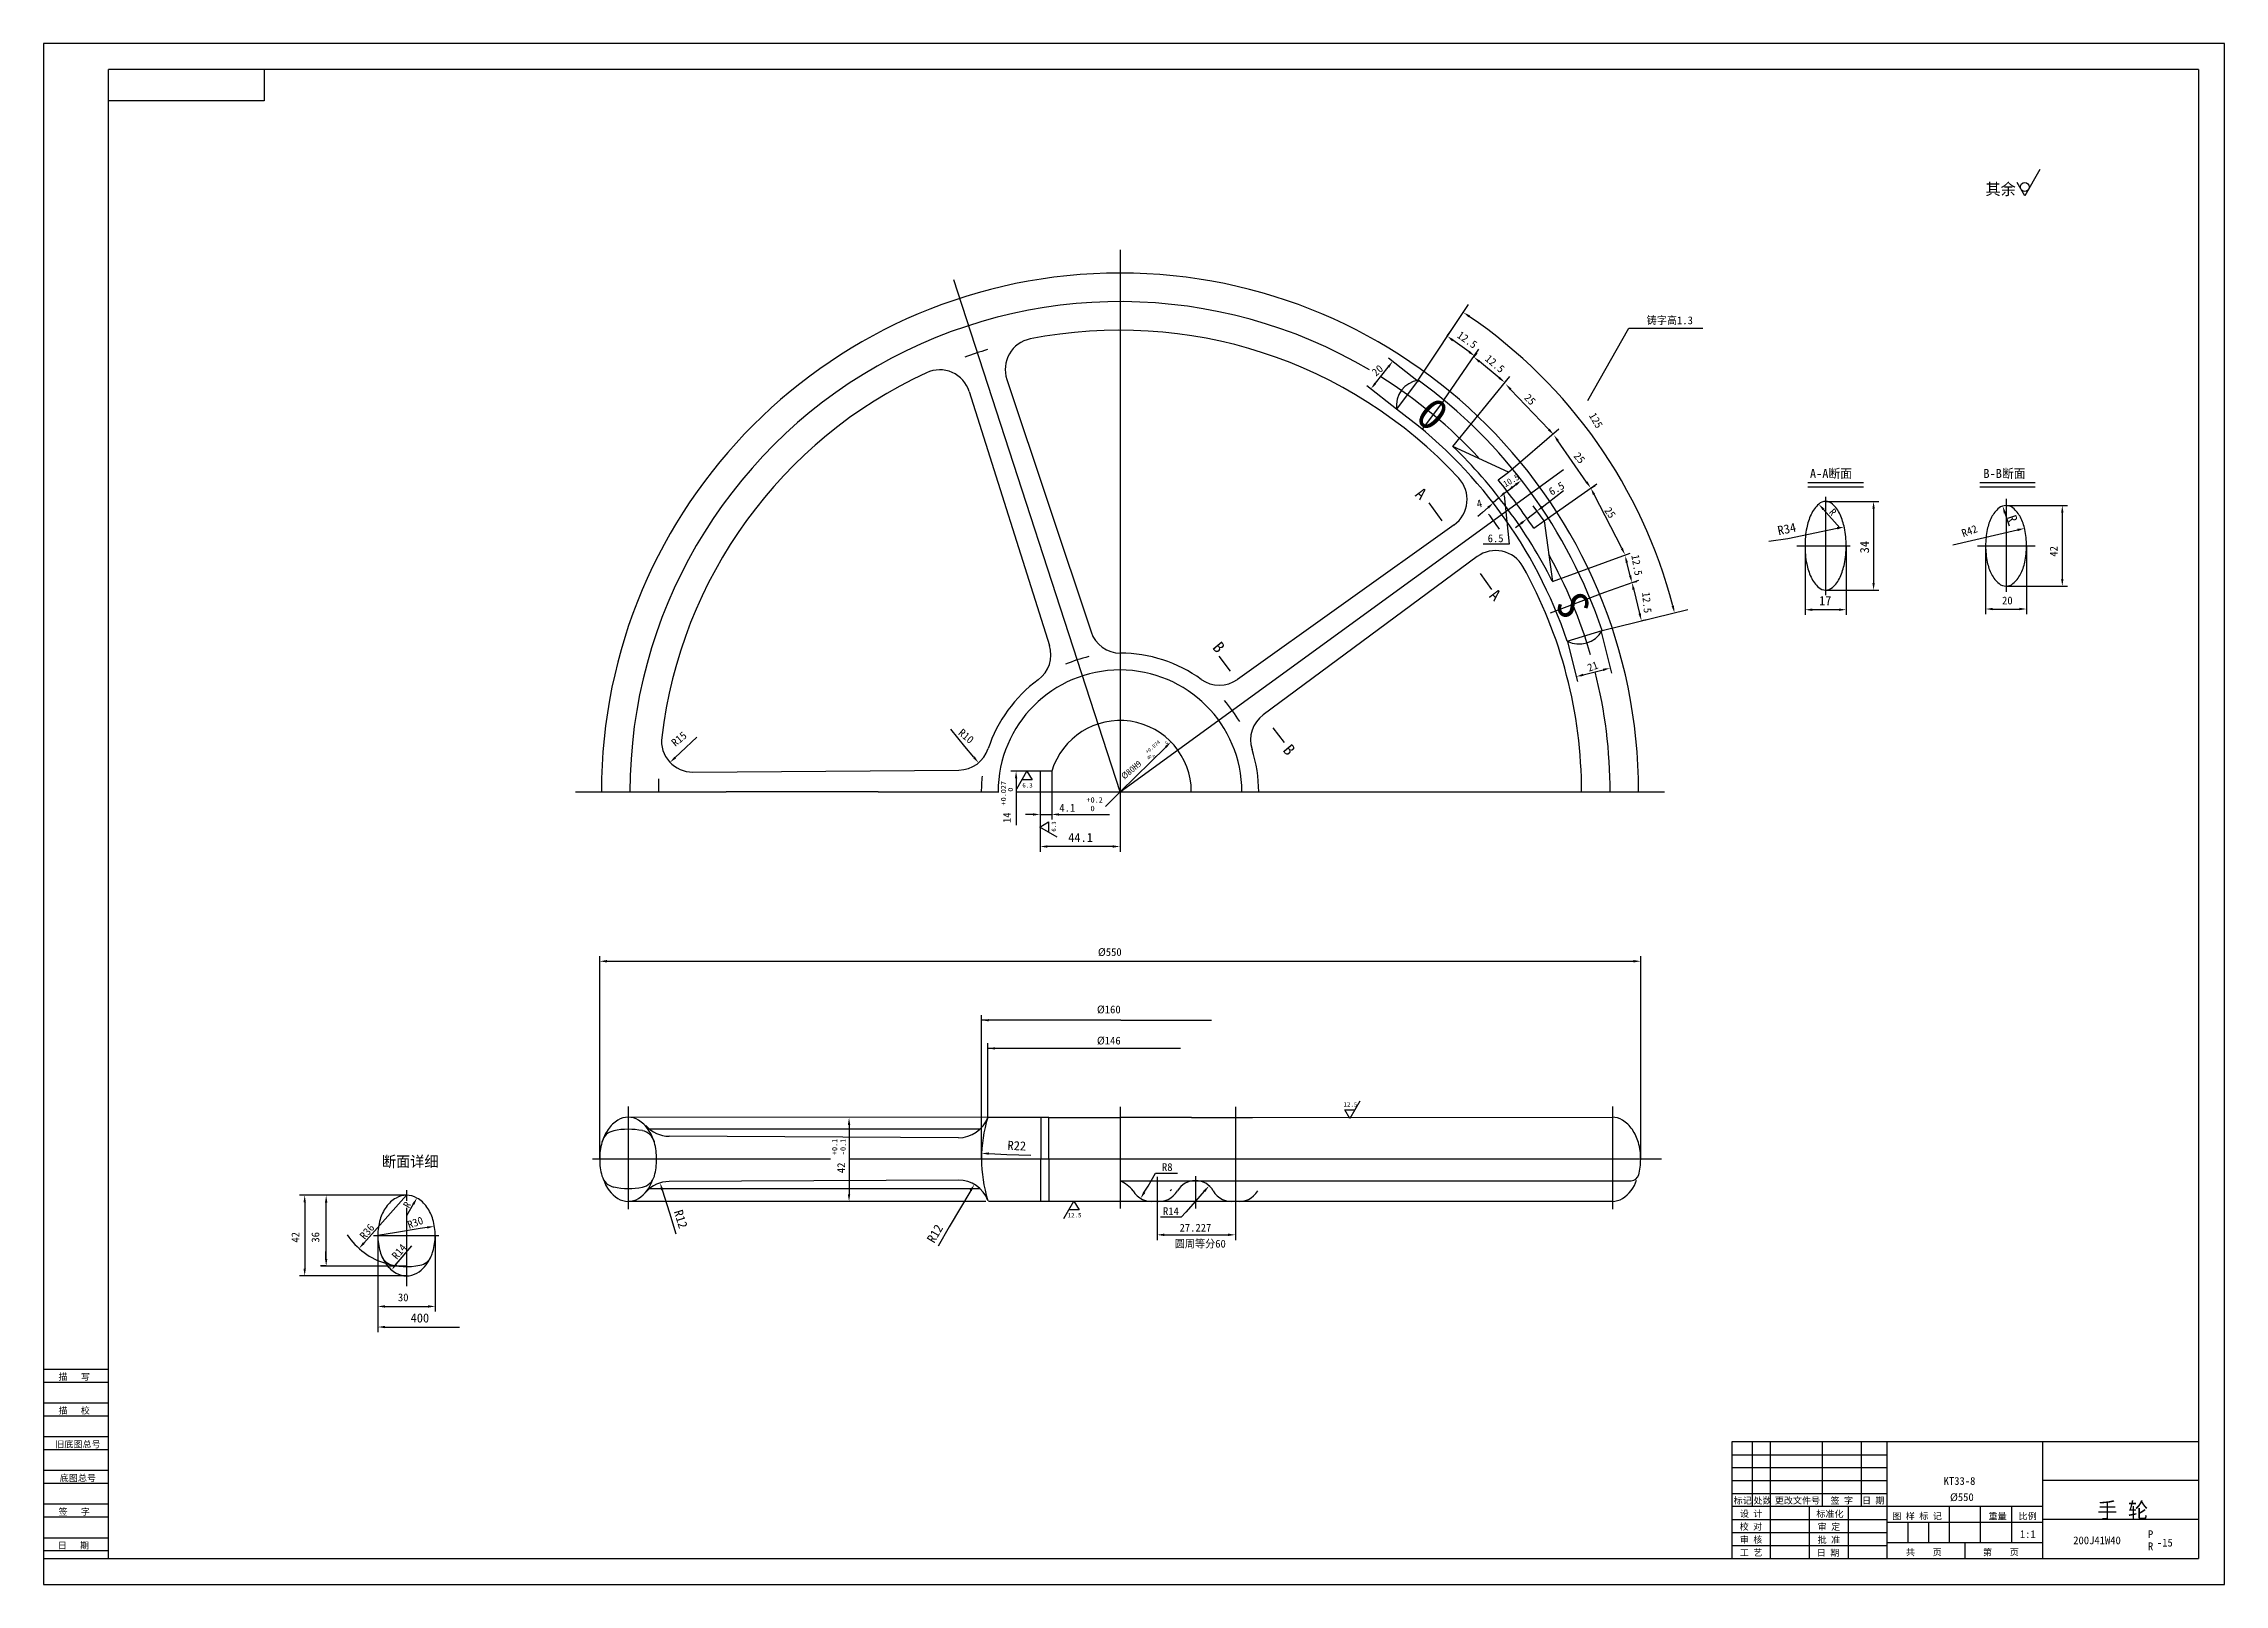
# Model space of a CAD drawing. Header units: metres. Extents: x 0 to 841, y 0 to 594.
import ezdxf

# ---------------------------------------------------------------- set-up
doc = ezdxf.new("R2010")
doc.units = ezdxf.units.M
for name, color, linetype in [('B', 3, 'Continuous'), ('C', 6, 'Continuous'), ('D', 1, 'Continuous'), ('FL', 5, 'Continuous'), ('T', 7, 'Continuous'), ('TL', 4, 'Continuous')]:
    doc.layers.add(name, color=color, linetype=linetype)

# ---------------------------------------------------------------- blocks, each defined once
blk = doc.blocks.new('TUKUN1')
at = {"layer": 'FL'}
for p, q in [((0, 594), (0, 0)), ((841, 594), (0, 594)), ((841, 0), (841, 594)), ((0, 78), (25, 78)), ((0, 70), (25, 70)), ((0, 65), (25, 65)), ((0, 57), (25, 57)), ((0, 52), (25, 52)), ((659, 30), (659, 55)), ((666, 10), (666, 55)), ((686, 30), (686, 55)), ((701, 30), (701, 55)), ((0, 44), (25, 44)), ((651, 50), (711, 50)), ((651, 45), (711, 45)), ((0, 39), (25, 39)), ((651, 40), (711, 40)), ((651, 35), (711, 35)), ((0, 31), (25, 31)), ((0, 26), (25, 26)), ((696, 10), (696, 30)), ((0, 18), (25, 18)), ((651, 25), (711, 25)), ((651, 20), (711, 20)), ((0, 13), (25, 13)), ((651, 15), (711, 15)), ((0, 0), (841, 0))]:
    blk.add_line(p, q, dxfattribs=at)
at = {"layer": 'TL'}
for p, q in [((25, 10), (25, 584)), ((831, 584), (25, 584)), ((85, 584), (85, 572)), ((831, 584), (831, 10)), ((85, 572), (25, 572)), ((0, 83), (25, 83)), ((651, 55), (651, 10)), ((831, 55), (651, 55)), ((711, 10), (711, 55)), ((771, 10), (771, 55)), ((831, 40), (771, 40)), ((771, 30), (651, 30)), ((681, 10), (681, 30)), ((735, 16), (735, 30)), ((747, 16), (747, 30)), ((759, 16), (759, 30)), ((711, 24), (771, 24)), ((719, 16), (719, 24)), ((727, 16), (727, 24)), ((831, 25), (771, 25)), ((0, 10), (831, 10)), ((771, 16), (711, 16)), ((741, 10), (741, 16))]:
    blk.add_line(p, q, dxfattribs=at)
at = {"layer": 'T'}
for s, p in [('描   写', (5.74, 78.76)), ('描   校', (5.74, 65.76)), ('旧底图总号', (4.49, 52.76)), ('底图总号', (6.22, 39.76)), ('标记', (651.75, 31.07)), ('处数', (659.38, 31.07)), ('更改文件号', (667.61, 31.07)), ('签 字', (689.1, 31.07)), ('日 期', (701.23, 31.07)), ('签   字', (5.74, 26.76)), ('设 计', (654.14, 25.99)), ('标准化', (683.65, 25.93)), ('图 样 标 记', (712.95, 25.04)), ('重量', (750.03, 25.04)), ('比例', (761.64, 25.04)), ('校 对', (654.05, 20.99)), ('审 核', (654.14, 15.99)), ('批 准', (684.13, 15.93)), ('审 定', (684.13, 20.93)), ('日   期', (5.45, 13.76)), ('工 艺', (654.14, 10.99)), ('日 期', (683.84, 10.93)), ('共    页', (718.18, 11.13)), ('第    页', (747.9, 11.13))]:
    blk.add_text(s, height=2.5, dxfattribs=at).set_placement(p)

msp = doc.modelspace()

# ---------------------------------------------------------------- linework, layer by layer
at = {"layer": 'B'}
msp.add_line((415, 155.61), (612.22, 155.61), dxfattribs=at)
at = {"layer": 'C'}
for p, q in [((415.11, 514.53), (415.11, 296.53)), ((415.11, 305.53), (350.98, 502.91)), ((540.14, 456.73), (531.74, 445.53)), ((415.11, 305.53), (586.18, 429.82)), ((687.19, 419.3), (687.19, 381.31)), ((756.8, 418.47), (756.8, 382.7)), ((676.09, 400.4), (696.69, 400.4)), ((745.78, 400.4), (768.06, 400.4)), ((581.11, 374.53), (602.11, 382.53)), ((205.11, 305.53), (263.23, 305.53)), ((321.79, 305.53), (263.23, 305.53)), ((321.79, 305.53), (368.34, 305.53)), ((374.94, 305.53), (625.11, 305.53)), ((225.37, 184.25), (225.37, 144.64)), ((415.17, 184.05), (415.17, 144.87)), ((459.61, 184.05), (459.61, 144.87)), ((604.97, 184.25), (604.97, 144.64)), ((361.16, 175.54), (233.28, 175.54)), ((211.68, 164.04), (303.48, 164.04)), ((310.61, 164.04), (623.94, 164.04)), ((139.95, 151.96), (139.95, 147.85)), ((361.16, 152.54), (233.28, 152.54)), ((429.39, 157.18), (429.39, 144.87)), ((444.17, 157.42), (444.17, 144.87)), ((139.95, 145.16), (139.95, 114.96)), ((127.16, 134.49), (152.43, 134.49))]:
    msp.add_line(p, q, dxfattribs=at)
for centre, radius, start, end in [((415.11, 305.53), 189, 59.41, 180), ((415.11, 305.53), 189, 42.81, 57.87), ((415.11, 305.53), 189, 16.25, 28.99), ((415.11, 305.53), 189, 0, 14.19), ((444.27, 141.05), 14.5, 130.19, 132.36), ((139.95, 150.04), 27.5, 213.61, 253.57)]:
    msp.add_arc(centre, radius, start, end, dxfattribs=at)
at = {"layer": 'D'}
for p, q in [((764, 535.36), (761.08, 540.43)), ((769.86, 545.5), (764, 535.36)), ((530.14, 464.23), (549.46, 493.42)), ((541.21, 481.29), (542.38, 482.91)), ((549.74, 475.13), (543.48, 479.65)), ((595.47, 456.38), (611.29, 484.35)), ((611.29, 484.35), (639.87, 484.35)), ((530.17, 463.66), (518.71, 472.75)), ((540.02, 456.57), (553.47, 476.17)), ((551.57, 473.16), (552.83, 474.71)), ((561.33, 465.17), (553.73, 471.39)), ((513.58, 463.06), (518.53, 469.31)), ((543.5, 438.73), (565.48, 465.68)), ((563.5, 463.39), (564.76, 464.94)), ((521.74, 453.03), (510.27, 462.11)), ((580.45, 445.23), (565.75, 460.71)), ((564.87, 428.82), (584.37, 445.48)), ((595.03, 424.98), (583.98, 440.9)), ((563.27, 420.68), (565.84, 422.53)), ((566.54, 423.09), (567.72, 423.97)), ((578.71, 410.04), (598.95, 424.31)), ((580.27, 417.14), (586.16, 421.67)), ((596.63, 422.68), (598.27, 423.82)), ((596.63, 422.68), (598.41, 423.59)), ((680.34, 424.85), (694.45, 424.85)), ((680.34, 423.18), (694.45, 423.18)), ((694.45, 424.85), (701.77, 424.85)), ((694.45, 423.18), (701.77, 423.18)), ((746.67, 424.85), (760.77, 424.85)), ((746.67, 423.18), (760.77, 423.18)), ((760.77, 424.85), (768.09, 424.85)), ((760.77, 423.18), (768.09, 423.18)), ((554.96, 413.27), (553.15, 411.66)), ((557.06, 415.13), (554.96, 413.27)), ((561.07, 418.81), (559.05, 416.91)), ((563.22, 419.76), (565.12, 401.03)), ((572, 410.77), (575.84, 413.72)), ((578.71, 410.04), (574.46, 415.86)), ((578.06, 415.43), (580.27, 417.14)), ((608.6, 399.44), (597.91, 420.19)), ((686.42, 414.4), (692.75, 407.31)), ((687.19, 417.49), (707.72, 417.49)), ((705.72, 414.69), (705.72, 386.1)), ((756.35, 413.06), (757.21, 410.4)), ((756.8, 415.93), (780.5, 415.93)), ((778.5, 413.13), (778.5, 387.66)), ((569.78, 409.06), (567.56, 407.35)), ((691.64, 407.12), (672.64, 403.14)), ((761.22, 406.48), (736.23, 400.59)), ((757.21, 410.4), (757.96, 408.09)), ((565.12, 401.03), (555.21, 401.03)), ((581.83, 386.69), (611.87, 397.6)), ((672.64, 403.14), (665.38, 402.1)), ((679.27, 400.4), (679.27, 373.76)), ((695.12, 400.4), (695.12, 373.76)), ((748.9, 400.4), (748.9, 374.03)), ((764.7, 400.4), (764.7, 374.03)), ((602.11, 382.53), (615.18, 387.18)), ((611.84, 388.92), (610.57, 393.91)), ((612.53, 386.2), (614.47, 386.68)), ((613.21, 383.48), (615.5, 374.25)), ((687.19, 383.3), (707.72, 383.3)), ((756.8, 384.86), (780.5, 384.86)), ((600.99, 367.69), (634.09, 375.78)), ((616.18, 371.54), (618.12, 372.02)), ((692.32, 375.76), (682.07, 375.76)), ((751.7, 376.03), (761.9, 376.03)), ((587.54, 363.85), (591.55, 348.02)), ((600.66, 367.17), (604.66, 351.34)), ((593.77, 350.65), (601.46, 352.59)), ((355.3, 323.05), (349.81, 329.66)), ((243.6, 318.81), (245.63, 320.73)), ((245.63, 320.73), (251.87, 326.64)), ((358.76, 318.88), (355.3, 323.05)), ((432.75, 322.82), (415.11, 305.53)), ((384.31, 313.53), (373.02, 313.53)), ((375.32, 306.76), (379.22, 313.52)), ((379.22, 313.52), (381.17, 310.14)), ((388.8, 313.53), (388.8, 294.83)), ((375.02, 310.73), (375.02, 298.14)), ((381.17, 310.14), (377.27, 310.14)), ((384.31, 305.53), (384.31, 294.83)), ((415.11, 305.53), (409.48, 299.95)), ((375.02, 298.14), (375.02, 292.73)), ((381.51, 296.83), (378.71, 296.83)), ((384.31, 296.83), (388.8, 296.83)), ((384.31, 294.83), (384.31, 288.43)), ((391.6, 296.83), (394.4, 296.83)), ((394.4, 296.83), (401.83, 296.83)), ((401.83, 296.83), (411, 296.83)), ((415.11, 296.53), (415.11, 285.35)), ((384.14, 291.97), (387.52, 293.92)), ((390.9, 288.07), (384.14, 291.97)), ((384.31, 288.43), (384.31, 282.46)), ((387.52, 293.92), (387.52, 290.02)), ((412.31, 284.46), (387.11, 284.46)), ((415.11, 285.35), (415.11, 282.46)), ((214.44, 164.04), (214.44, 242.23)), ((217.24, 240.23), (613.1, 240.23)), ((615.9, 164.04), (615.9, 242.23)), ((361.67, 164.04), (361.67, 219.5)), ((415.42, 217.5), (361.67, 217.5)), ((415.42, 217.5), (450.37, 217.5)), ((364.11, 180.04), (364.11, 208.64)), ((438.42, 206.64), (364.11, 206.64)), ((507.65, 186.35), (503.75, 179.59)), ((310.61, 177.13), (310.61, 150.43)), ((503.75, 179.59), (501.79, 182.97)), ((501.79, 182.97), (505.7, 182.97)), ((364.51, 166.07), (371.52, 165.78)), ((371.52, 165.78), (380.77, 165.41)), ((238.58, 152.11), (241.31, 143.3)), ((357.52, 151.8), (349.27, 137.81)), ((424.47, 151.15), (425.92, 153.55)), ((425.92, 153.55), (427.17, 155.63)), ((427.17, 155.63), (428.83, 158.56)), ((428.83, 158.56), (437.25, 158.56)), ((447.62, 151.56), (444.22, 147.72)), ((139.95, 150.04), (98.68, 150.04)), ((100.68, 147.24), (100.68, 121.73)), ((113.94, 149.99), (106.97, 149.99)), ((108.97, 125.5), (108.97, 147.19)), ((123.51, 131.6), (139.95, 150.04)), ((142.56, 146.53), (139.95, 142.04)), ((241.31, 143.3), (243.85, 135.1)), ((393.46, 141.03), (397.36, 147.79)), ((399.31, 144.41), (395.41, 144.41)), ((397.36, 147.79), (399.31, 144.41)), ((429.39, 144.87), (429.39, 132.76)), ((440.43, 143.44), (438.69, 141.54)), ((444.22, 147.72), (440.43, 143.44)), ((459.61, 144.87), (459.61, 132.76)), ((136.07, 135.63), (128.87, 134.49)), ((145.2, 137.15), (136.07, 135.63)), ((147.96, 137.62), (145.2, 137.15)), ((349.27, 137.81), (344.92, 130.41)), ((432.01, 141.54), (430.74, 141.54)), ((438.69, 141.54), (432.01, 141.54)), ((432.19, 134.76), (456.81, 134.76)), ((108.8, 125.56), (108.8, 128.36)), ((128.87, 134.49), (128.87, 105.15)), ((135.99, 123.39), (142.05, 130.56)), ((151.02, 134.49), (151.02, 105.15)), ((139.95, 118.93), (98.68, 118.93)), ((108.8, 122.76), (106.8, 122.76)), ((140.03, 122.7), (106.97, 122.7)), ((128.87, 105.15), (128.87, 97.21)), ((131.67, 107.15), (148.22, 107.15)), ((131.67, 99.21), (160.39, 99.21))]:
    msp.add_line(p, q, dxfattribs=at)
msp.add_circle((764, 538.74), 1.69, dxfattribs=at)
msp.add_arc((440.27, 328.43), 194.24, 14.55, 55.68, dxfattribs=at)
for points in [[(549.53, 488.46), (550.05, 489.24), (547.47, 490.41)], [(543.76, 480.02), (543.21, 479.27), (541.21, 481.29)], [(518.17, 469.6), (518.9, 469.02), (520.27, 471.51)], [(550.01, 475.51), (549.47, 474.75), (552.01, 473.49)], [(554.03, 471.75), (553.44, 471.03), (551.57, 473.16)], [(513.22, 463.35), (513.95, 462.77), (511.84, 460.87)], [(561.62, 465.53), (561.03, 464.81), (563.5, 463.39)], [(566.09, 461.03), (565.42, 460.39), (563.83, 462.74)], [(580.79, 445.55), (580.11, 444.91), (582.38, 443.2)], [(584.36, 441.16), (583.59, 440.63), (582.38, 443.2)], [(562.95, 421.03), (563.57, 420.34), (561.18, 418.81)], [(566.26, 423.46), (566.82, 422.71), (564.3, 421.41)], [(567.44, 424.34), (568, 423.6), (569.96, 425.65)], [(595.41, 425.24), (594.65, 424.71), (596.63, 422.68)], [(598.33, 420.4), (597.5, 419.97), (596.63, 422.68)], [(556.75, 415.48), (557.37, 414.78), (559.15, 416.99)], [(577.77, 415.8), (578.34, 415.06), (575.84, 413.72)], [(686.07, 414.09), (686.77, 414.71), (684.55, 416.48)], [(705.25, 414.69), (706.19, 414.69), (705.72, 417.49)], [(755.91, 412.92), (756.8, 413.21), (755.49, 415.73)], [(778.03, 413.13), (778.97, 413.13), (778.5, 415.93)], [(569.5, 409.43), (570.07, 408.69), (572, 410.77)], [(691.74, 406.67), (691.55, 407.58), (694.38, 407.7)], [(761.32, 406.03), (761.11, 406.94), (763.94, 407.13)], [(609.01, 399.65), (608.18, 399.23), (609.88, 396.95)], [(611.02, 394.03), (610.12, 393.8), (609.88, 396.63)], [(612.29, 389.03), (611.39, 388.8), (612.53, 386.2)], [(778.03, 387.66), (778.97, 387.66), (778.5, 384.86)], [(613.66, 383.6), (612.75, 383.37), (612.53, 386.2)], [(705.25, 386.1), (706.19, 386.1), (705.72, 383.3)], [(615.95, 374.37), (615.05, 374.14), (616.18, 371.54)], [(628.73, 377.35), (627.82, 377.13), (628.96, 374.52)], [(682.07, 376.23), (682.07, 375.29), (679.27, 375.76)], [(692.32, 376.23), (692.32, 375.29), (695.12, 375.76)], [(751.7, 376.5), (751.7, 375.56), (748.9, 376.03)], [(761.9, 376.5), (761.9, 375.56), (764.7, 376.03)], [(601.34, 353.04), (601.57, 352.14), (604.17, 353.28)], [(593.66, 351.1), (593.89, 350.19), (591.06, 349.96)], [(433.08, 322.49), (432.42, 323.16), (434.75, 324.78)], [(243.92, 318.47), (243.28, 319.14), (241.57, 316.88)], [(358.4, 318.58), (359.12, 319.18), (360.55, 316.73)], [(374.56, 310.73), (375.49, 310.73), (375.02, 313.53)], [(381.51, 297.29), (381.51, 296.36), (384.31, 296.83)], [(391.6, 297.29), (391.6, 296.36), (388.8, 296.83)], [(387.11, 284.93), (387.11, 284), (384.31, 284.46)], [(412.31, 284.93), (412.31, 284), (415.11, 284.46)], [(217.24, 240.7), (217.24, 239.76), (214.44, 240.23)], [(613.1, 240.7), (613.1, 239.76), (615.9, 240.23)], [(364.47, 217.05), (361.67, 217.5), (364.47, 217.95)], [(366.91, 206.19), (364.11, 206.64), (366.91, 207.09)], [(310.14, 177.13), (311.07, 177.13), (310.61, 179.93)], [(364.49, 165.6), (364.53, 166.53), (361.71, 166.18)], [(238.14, 151.97), (239.03, 152.24), (237.76, 154.78)], [(357.92, 151.57), (357.12, 152.04), (358.94, 154.22)], [(424.87, 150.91), (424.08, 151.4), (423.03, 148.76)], [(447.97, 151.25), (447.27, 151.87), (449.47, 153.66)], [(100.22, 147.24), (101.15, 147.24), (100.68, 150.04)], [(108.5, 147.19), (109.43, 147.19), (108.97, 149.99)], [(142.97, 146.3), (142.16, 146.77), (143.97, 148.95)], [(310.14, 150.43), (311.07, 150.43), (310.61, 147.63)], [(148.03, 137.16), (147.88, 138.08), (150.72, 138.08)], [(432.19, 135.23), (432.19, 134.29), (429.39, 134.76)], [(456.81, 135.23), (456.81, 134.29), (459.61, 134.76)], [(123.86, 131.29), (123.16, 131.91), (121.64, 129.51)], [(100.22, 121.73), (101.15, 121.73), (100.68, 118.93)], [(108.5, 125.5), (109.43, 125.5), (108.97, 122.7)], [(136.34, 123.08), (135.63, 123.69), (134.18, 121.25)], [(131.67, 107.62), (131.67, 106.68), (128.87, 107.15)], [(148.22, 107.62), (148.22, 106.68), (151.02, 107.15)], [(131.67, 99.68), (131.67, 98.74), (128.87, 99.21)]]:
    msp.add_solid(points, dxfattribs=at)
at = {"layer": 'TL'}
for p, q in [((371.44, 464.56), (403.93, 367.23)), ((530.14, 464.23), (521.74, 453.03)), ((356.97, 459.86), (387.9, 362.02)), ((564.87, 428.82), (543.5, 438.73)), ((560.9, 425.81), (564.87, 428.82)), ((534.14, 416.97), (539.16, 410.07)), ((543.92, 408.52), (460.43, 348.87)), ((574.65, 407.14), (578.71, 410.04)), ((578.71, 410.04), (581.83, 386.69)), ((552.86, 396.21), (470.34, 335.23)), ((553.98, 389.67), (558.39, 383.61)), ((587.58, 363.67), (600.99, 367.69)), ((453.25, 357.88), (457.62, 352.09)), ((458.4, 336.98), (458.4, 336.98)), ((474.1, 330.28), (478.43, 324.55)), ((250.37, 313.14), (352.98, 313.96)), ((388.8, 313.53), (384.31, 313.53)), ((384.31, 313.53), (384.31, 305.53)), ((364.12, 180.04), (225.37, 180.12)), ((384.55, 180.04), (364.12, 180.04)), ((387.67, 180.04), (384.55, 180.04)), ((384.55, 180.04), (384.55, 164.04)), ((387.67, 180.04), (415.17, 180.04)), ((387.67, 164.04), (387.67, 180.04)), ((442.67, 180.04), (415.17, 180.04)), ((442.67, 180.04), (445.79, 180.04)), ((445.79, 180.04), (466.22, 180.04)), ((466.22, 180.04), (604.97, 180.12)), ((352.79, 172.19), (241.25, 172.76)), ((384.55, 148.04), (384.55, 164.04)), ((387.67, 164.04), (387.67, 148.04)), ((352.79, 155.88), (241.25, 155.32)), ((363.42, 147.67), (225.24, 147.67)), ((415.23, 147.67), (364.45, 147.67)), ((604.91, 147.67), (415.23, 147.67))]:
    msp.add_line(p, q, dxfattribs=at)
for points in [[(530.14, 464.23, 0.41), (521.74, 453.03, 0.41)], [(587.58, 363.67, 0.41), (600.99, 367.69, 0.41)], [(420.17, 151.72, 0.11), (415.17, 155.61, 0.11)]]:
    msp.add_lwpolyline(points, format="xyb", dxfattribs=at)
for points in [[(695.12, 400.4, 0.05), (694.46, 407.33, 0.06), (692.79, 412.48, 0.1), (689.83, 416.48, 0.18), (687.19, 417.49, 0.18), (684.55, 416.48, 0.1), (681.59, 412.48, 0.06), (679.93, 407.33, 0.05), (679.27, 400.4, 0.05), (679.93, 393.46, 0.06), (681.59, 388.31, 0.1), (684.55, 384.31, 0.18), (687.19, 383.3, 0.18), (689.83, 384.31, 0.1), (692.79, 388.31, 0.06), (694.46, 393.46, 0.05)], [(764.7, 400.4, 0.05), (764.04, 406.67, 0.07), (762.38, 411.38, 0.1), (759.48, 414.98, 0.17), (756.8, 415.93, 0.17), (754.11, 414.98, 0.1), (751.21, 411.38, 0.07), (749.56, 406.67, 0.05), (748.9, 400.4, 0.05), (749.56, 394.12, 0.07), (751.21, 389.41, 0.1), (754.11, 385.82, 0.17), (756.8, 384.86, 0.17), (759.48, 385.82, 0.1), (762.38, 389.41, 0.07), (764.04, 394.12, 0.05)]]:
    msp.add_lwpolyline(points, format="xyb", close=True, dxfattribs=at)
for centre, radius, start, end in [((415.11, 305.53), 200, 0, 180), ((382.82, 468.36), 12, 101.22, 198.46), ((415.11, 305.53), 178, 42.78, 101.22), ((415.11, 305.53), 178, 106.7, 109.65), ((415.11, 305.53), 178, 114.78, 173.22), ((345.53, 456.24), 12, 17.54, 114.78), ((415.11, 305.53), 196, 18.49, 54.07), ((415.11, 305.53), 182, 18.63, 54.14), ((415.11, 305.53), 185, 36, 46.05), ((536.95, 418.28), 12, 305.54, 42.78), ((415.11, 305.53), 189, 36.06, 39.52), ((415.11, 305.53), 178, 34.67, 37), ((416.55, 303.58), 185, 26.7, 36.75), ((416.55, 303.58), 189, 33.23, 36.69), ((560, 386.56), 12, 29.22, 126.46), ((415.11, 305.53), 178, 0, 29.22), ((376.45, 358.4), 12, 306.17, 17.54), ((415.31, 371.03), 12, 198.46, 269.83), ((415.11, 305.53), 53.5, 102.99, 113.2), ((415.11, 305.53), 53.5, 54.17, 89.83), ((415.11, 305.53), 53.5, 126.17, 161.83), ((415.11, 305.53), 47, 0, 180), ((453.45, 358.64), 12, 234.17, 305.54), ((415.11, 305.53), 53.5, 30.41, 41.19), ((415.11, 305.53), 27.5, 0, 163.09), ((477.47, 325.58), 12, 126.46, 197.83), ((250.28, 325.14), 12, 173.22, 270.46), ((352.88, 325.96), 12, 270.46, 341.83), ((415.11, 305.53), 53.5, 0, 17.83), ((415.11, 305.53), 53.5, 173.54, 180), ((415.11, 305.53), 178, 178.39, 180), ((227.96, 168.39), 12.44, 121.45, 145.89), ((225.43, 172.53), 7.59, 90, 121.45), ((225.43, 172.53), 7.59, 58.55, 90), ((222.9, 168.39), 12.44, 34.11, 58.55), ((241.31, 184.76), 12, 221.13, 269.71), ((352.85, 184.19), 12, 269.71, 339.72), ((415.17, 164.04), 53.5, 162.6, 197.4), ((604.91, 172.53), 7.59, 58.55, 90), ((602.38, 168.39), 12.44, 34.11, 58.55), ((238.31, 163.89), 23.87, 164.33, 180), ((231.97, 165.67), 17.29, 145.89, 164.33), ((221.1, 169), 6, 101.78, 164.36), ((225.49, 147.96), 27.5, 78.59, 101.78), ((229.75, 169.03), 6, 15.79, 78.59), ((218.89, 165.67), 17.29, 15.67, 34.11), ((212.54, 163.89), 23.87, 0, 15.67), ((598.37, 165.67), 17.29, 15.67, 34.11), ((592.03, 163.89), 23.87, 0, 15.67), ((238.31, 163.89), 23.87, 180, 195.67), ((212.54, 163.89), 23.87, 344.33, 0), ((592.03, 163.89), 23.87, 345.33, 0), ((221.1, 159.07), 6, 195.64, 258.22), ((227.96, 159.4), 12.44, 196.48, 238.55), ((225.49, 180.12), 27.5, 258.22, 281.41), ((222.9, 159.4), 12.44, 301.45, 343.38), ((229.75, 159.04), 6, 281.41, 344.21), ((241.31, 143.32), 12, 90.29, 138.87), ((218.89, 162.11), 17.29, 344.21, 344.33), ((352.85, 143.88), 12, 20.28, 90.29), ((427.16, 155.61), 8, 209.08, 280.69), ((430.23, 155.61), 8, 259.31, 330.92), ((444.17, 147.67), 8, 90, 149.52), ((444.17, 147.67), 8, 30.48, 90), ((458.01, 155.61), 8, 209.08, 280.69), ((461.21, 155.61), 8, 259.31, 330.92), ((602.38, 159.4), 12.44, 301.45, 343.52), ((612.22, 158.61), 3, 270, 345.33), ((145.39, 136.04), 16.29, 144.56, 163.57), ((142.05, 138.41), 12.2, 120.2, 144.56), ((139.95, 142.04), 8, 90, 120.2), ((139.95, 142.04), 8, 59.8, 90), ((137.84, 138.41), 12.2, 35.44, 59.8), ((134.5, 136.04), 16.29, 16.43, 35.44), ((225.43, 155.26), 7.59, 238.55, 270), ((225.43, 155.26), 7.59, 270, 301.45), ((604.91, 155.26), 7.59, 270, 301.45), ((150.65, 134.49), 21.78, 163.57, 180), ((129.24, 134.49), 21.78, 0, 16.43), ((150.65, 134.49), 21.78, 180, 196.43), ((145.39, 132.94), 16.29, 196.43, 215.44), ((135.91, 128.92), 6, 202.95, 259.19), ((143.98, 128.92), 6, 280.81, 337.05), ((134.5, 132.94), 16.29, 337.05, 343.57), ((129.24, 134.49), 21.78, 343.57, 0), ((142.05, 130.56), 12.2, 215.44, 239.8), ((139.95, 150.04), 27.5, 253.57, 280.81), ((139.95, 126.94), 8, 239.8, 270), ((139.95, 126.94), 8, 270, 300.2), ((137.84, 130.56), 12.2, 300.2, 336.12)]:
    msp.add_arc(centre, radius, start, end, dxfattribs=at)

# ---------------------------------------------------------------- block references
at = {"layer": 'D'}
msp.add_blockref('TUKUN1', (0, 0), dxfattribs=at)

# ---------------------------------------------------------------- texts
for s, height, p in [('其余', 4.5, (748.87, 535.67)), ('铸字高1.3', 3, (618.22, 485.82)), ('A-A断面', 3.5, (681.17, 426.52)), ('B-B断面', 3.5, (748.05, 426.52)), ('6.5', 3, (556.89, 401.79)), ('17', 3.5, (684.69, 377.51)), ('20', 3, (755.26, 377.82)), ('6.3', 1.7, (377.44, 307.21)), ('+0.2', 2.1, (402.19, 301.38)), ('4.1', 3, (391.7, 297.88)), (' 0', 2.1, (402.19, 298.09)), ('44.1', 3.5, (395.13, 286.21)), ('%%c550', 3, (406.59, 242.28)), ('%%c160', 3, (406.21, 220.15)), ('%%c146', 3, (406.21, 208.15)), ('12.5', 1.7, (501.32, 184.2)), ('断面详细', 4.2, (130.47, 160.92)), ('R8', 3, (431.29, 159.38)), ('12.5', 1.7, (394.93, 141.48)), ('R14', 3, (431.7, 142.36)), ('27.227', 3, (438.07, 136)), ('圆周等分60', 3, (436.22, 129.84)), ('30', 3, (136.64, 109.15)), ('400', 3.5, (141.53, 100.96)), ('KT33-8', 3, (732.73, 38.37)), ('%%C550', 3, (735.19, 32.12)), ('手 轮', 6, (791.95, 25.58)), ('1:1', 3, (762.13, 17.86)), ('200J41W40', 3, (782.7, 15.47)), ('P', 3, (811.53, 17.83)), ('-15', 3, (814.98, 14.6)), ('R', 3, (811.53, 13.17))]:
    msp.add_text(s, height=height, dxfattribs=at).set_placement(p)
for s, height, rotation, p in [('12.5', 3, 325, (544.8, 480.94)), ('12.5', 3, 320, (555.6, 472.08)), ('20', 3, 40, (513.77, 465.56)), ('25', 3, 315, (570.73, 457.21)), ('125', 3, 300, (595.83, 450.65)), ('25', 3, 310, (589.84, 434.89)), ('A', 4.5, 320, (528.59, 419.79)), ('10.5', 2.4, 30, (563.74, 422.94)), ('6.5', 3, 30, (581.53, 419.68)), ('4', 3, 15, (553.05, 414.97)), ('25', 3, 305, (601.71, 413.99)), ('R', 2.8, 311.78, (688.34, 413.19)), ('R', 3.5, 287.88, (757.28, 411.54)), ('R34', 3.5, 11.83, (669.11, 404.47)), ('R42', 3, 20, (740.31, 403.69)), ('12.5', 3, 280, (612.26, 396.73)), ('34', 3.5, 90, (703.97, 397.48)), ('42', 3, 90, (776.66, 396.2)), ('A', 4.5, 320, (557.2, 380.74)), ('12.5', 3, 275, (616.45, 382.45)), ('B', 4.5, 310, (450.5, 361.04)), ('21', 3, 20, (595.98, 351.83)), ('R15', 3, 40, (243.65, 322.82)), ('R10', 3, 320, (352.49, 327.84)), ('+0.074', 1.44, 40, (425.62, 320.15)), ('%%230', 1.44, 40, (425.93, 317.91)), (' 0', 1.44, 40, (427.42, 317.54)), ('%%231', 1.44, 40, (432.92, 323.77)), ('B', 4.5, 310, (477.64, 321.51)), ('%%C80H9', 2.4, 40, (416.78, 310.24)), ('+0.027', 2, 90, (371.17, 300.31)), ('0', 2, 90, (373.85, 305.6)), ('14', 3, 90, (373, 293.51)), ('6.3', 1.7, 90, (390.45, 290.19)), ('+0.1', 2.1, 90, (306.06, 165.5)), ('-0.1', 2.1, 90, (309.35, 165.5)), ('R22', 3.5, 357.71, (371.68, 167.53)), ('42', 3, 90, (309.06, 158.53)), ('R', 2.8, 59.8, (140.87, 144.84)), ('R12', 3.5, 287.21, (243.01, 143.74)), ('42', 3, 90, (98.61, 131.76)), ('36', 3, 90, (106.32, 131.76)), ('R36', 3, 50, (123.88, 132.72)), ('R30', 3, 20, (140.97, 137.05)), ('R12', 3.5, 59.5, (343.41, 131.3)), ('R14', 3, 50, (136.27, 125.01))]:
    msp.add_text(s, height=height, rotation=rotation, dxfattribs=at).set_placement(p)
at = {"layer": 'TL'}
for s, rotation, p in [('O', 318.13, (528.53, 449.36)), ('S', 115.65, (597.06, 376.18))]:
    msp.add_text(s, height=12, rotation=rotation, dxfattribs=at).set_placement(p)

doc.saveas('drawing.dxf')
